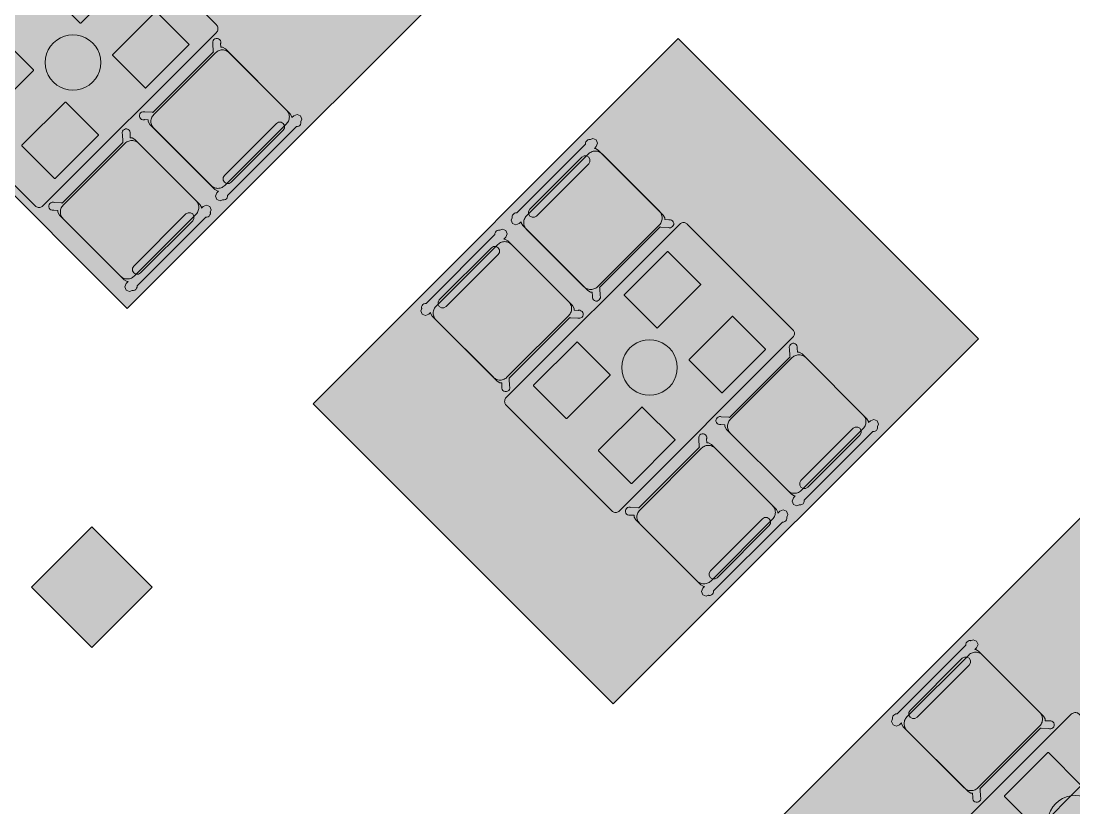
# Model space of a CAD drawing. Extents: x 2172.2 to 2210.6, y 415.3 to 458.1.
# Drawn here: x 2184.905 to 2189.837, y 444.282 to 447.968 of the extents above; entities that cross this region are included whole.
import ezdxf

# ---------------------------------------------------------------- set-up
doc = ezdxf.new("R2010")
doc.units = 0
for name, color, linetype, lineweight in [('AYAA_M3_CHAIRS', 7, 'CONTINUOUS', 18), ('AYAA_M3_COLUMNS', 8, 'CONTINUOUS', 30), ('AYAA_M3_FINE_DETAIL', 8, 'CONTINUOUS', 9), ('AYAA_M3_FLOOR_DECOR', 32, 'CONTINUOUS', 9), ('AYAA_M3_TABLES', 7, 'CONTINUOUS', 18), ('AYAA_M3_WALLS', 7, 'CONTINUOUS', 30)]:
    doc.layers.add(name, color=color, linetype=linetype, lineweight=lineweight)

# ---------------------------------------------------------------- blocks, each defined once
blk = doc.blocks.new('AYAA_M3_ARCHITECTURE')
at = {"layer": 'AYAA_M3_COLUMNS', "true_color": 0xcfdadc}
blk.add_hatch(color=256, dxfattribs=at).paths.add_polyline_path([(-4.48074, 11.316096), (-4.76358, 11.033257), (-5.046388, 11.316131), (-4.76358, 11.598936)])
at = {"layer": 'AYAA_M3_COLUMNS', "linetype": 'CONTINUOUS', "lineweight": -2}
blk.add_lwpolyline([(-4.48074, 11.316096), (-4.76358, 11.033257), (-5.046388, 11.316131), (-4.76358, 11.598936)], close=True, dxfattribs=at)
blk = doc.blocks.new('AYAA_M3_MIXED_FLOOR_BAY_01')
at = {"true_color": 0xa16b4f}
for points in [[(0.069483, 11.800905), (-1.602789, 10.128633), (-0.238478, 8.764322), (1.433794, 10.436594), (1.454892, 10.415496), (-0.256306, 8.704298), (-1.662812, 10.110804), (0.048386, 11.822002)], [(-1.494746, 10.160724), (-0.206386, 8.872365), (1.395819, 10.474569), (1.425355, 10.445033), (-0.231346, 8.788331), (-1.578779, 10.135764), (0.077923, 11.792466), (0.107459, 11.762929)]]:
    blk.add_hatch(color=256, dxfattribs=at).paths.add_polyline_path(points)
at = {"true_color": 0x3d3b33}
for points in [[(0.069483, 11.800905), (0.077923, 11.792466), (-1.578779, 10.135764), (-0.231346, 8.788331), (1.425355, 10.445033), (1.433794, 10.436594), (-0.238478, 8.764322), (-1.602789, 10.128633)], [(1.38738, 10.483008), (1.395819, 10.474569), (-0.206386, 8.872365), (-1.494746, 10.160724), (0.107459, 11.762929), (0.115898, 11.75449), (-1.470736, 10.167856), (-0.199255, 8.896374)]]:
    blk.add_hatch(color=256, dxfattribs=at).paths.add_polyline_path(points)
at = {"true_color": 0xa16b4f}
h = blk.add_hatch(color=256, dxfattribs=at)
h.paths.add_polyline_path([(0.115898, 11.75449), (0.180598, 11.68979), (-0.002455, 11.616446), (-0.1435, 11.264425), (0.208521, 11.40547), (0.281865, 11.588523), (0.433769, 11.436619), (0.250716, 11.363275), (0.109671, 11.011254), (0.461692, 11.152299), (0.535036, 11.335352), (0.68694, 11.183448), (0.503887, 11.110103), (0.362842, 10.758083), (0.714863, 10.899128), (0.788207, 11.082181), (0.940111, 10.930277), (0.757058, 10.856932), (0.616014, 10.504912), (0.968034, 10.645956), (1.041379, 10.82901), (1.193283, 10.677105), (1.010229, 10.603761), (0.869185, 10.251741), (1.221205, 10.392785), (1.29455, 10.575838), (1.38738, 10.483008), (-0.199255, 8.896374), (-1.470736, 10.167856)])
h.paths.add_polyline_path([(0.413361, 10.006893), (0.272316, 9.654872), (0.624337, 9.795917), (0.765381, 10.147937)], flags=0)
h.paths.add_polyline_path([(0.371166, 10.049088), (0.51221, 10.401108), (0.16019, 10.260064), (0.019145, 9.908043)], flags=0)
h.paths.add_polyline_path([(-0.234026, 10.161214), (0.117994, 10.302259), (0.259039, 10.65428), (-0.092981, 10.513235)], flags=0)
h.paths.add_polyline_path([(-0.324553, 9.058003), (0.027468, 9.199048), (0.168513, 9.551069), (-0.183508, 9.410024)], flags=0)
h.paths.add_polyline_path([(-0.135177, 10.55543), (0.005868, 10.907451), (-0.346153, 10.766406), (-0.487197, 10.414385)], flags=0)
h.paths.add_polyline_path([(-0.225703, 9.452219), (-0.084658, 9.80424), (-0.436679, 9.663195), (-0.577724, 9.311174)], flags=0)
h.paths.add_polyline_path([(-0.247303, 11.160622), (-0.599324, 11.019577), (-0.740368, 10.667556), (-0.388348, 10.808601)], flags=0)
h.paths.add_polyline_path([(-0.337829, 10.057411), (-0.68985, 9.916366), (-0.830895, 9.564346), (-0.478874, 9.70539)], flags=0)
h.paths.add_polyline_path([(-0.732045, 9.958561), (-0.591001, 10.310582), (-0.943021, 10.169537), (-1.084066, 9.817517)], flags=0)
h.paths.add_polyline_path([(-0.844172, 10.563753), (-1.196192, 10.422708), (-1.337237, 10.070688), (-0.985216, 10.211732)], flags=0)
at = {"true_color": 0xe6decc}
for points in [[(0.224931, 11.645457), (0.041147, 11.572844), (-0.039696, 11.368228), (0.164919, 11.449071), (0.237532, 11.632856), (0.281865, 11.588523), (0.208521, 11.40547), (-0.1435, 11.264425), (-0.002455, 11.616446), (0.180598, 11.68979)], [(0.490703, 11.379685), (0.535036, 11.335352), (0.461692, 11.152299), (0.109671, 11.011254), (0.250716, 11.363275), (0.433769, 11.436619), (0.478102, 11.392286), (0.294318, 11.319673), (0.213475, 11.115057), (0.41809, 11.1959)], [(0.743874, 11.126514), (0.788207, 11.082181), (0.714863, 10.899128), (0.362842, 10.758083), (0.503887, 11.110103), (0.68694, 11.183448), (0.731273, 11.139115), (0.547489, 11.066502), (0.466646, 10.861886), (0.671261, 10.942729)], [(0.757058, 10.856932), (0.940111, 10.930277), (0.984445, 10.885944), (0.80066, 10.813331), (0.719817, 10.608715), (0.924433, 10.689558), (0.997045, 10.873343), (1.041379, 10.82901), (0.968034, 10.645956), (0.616014, 10.504912)], [(1.29455, 10.575838), (1.221205, 10.392785), (0.869185, 10.251741), (1.010229, 10.603761), (1.193283, 10.677105), (1.237616, 10.632772), (1.053831, 10.56016), (0.972988, 10.355544), (1.177604, 10.436387), (1.250217, 10.620172)]]:
    blk.add_hatch(color=256, dxfattribs=at).paths.add_polyline_path(points)
at = {"true_color": 0x757d5e}
for points in [[(0.237532, 11.632856), (0.164919, 11.449071), (-0.039696, 11.368228), (0.041147, 11.572844), (0.224931, 11.645457)], [(0.41809, 11.1959), (0.213475, 11.115057), (0.294318, 11.319673), (0.478102, 11.392286), (0.490703, 11.379685)], [(0.671261, 10.942729), (0.466646, 10.861886), (0.547489, 11.066502), (0.731273, 11.139115), (0.743874, 11.126514)], [(-0.636565, 10.77136), (-0.555722, 10.975975), (-0.351106, 11.056819), (-0.431949, 10.852203)], [(0.997045, 10.873343), (0.924433, 10.689558), (0.719817, 10.608715), (0.80066, 10.813331), (0.984445, 10.885944)], [(-0.178778, 10.599032), (-0.383394, 10.518189), (-0.302551, 10.722804), (-0.097935, 10.803647)], [(1.177604, 10.436387), (0.972988, 10.355544), (1.053831, 10.56016), (1.237616, 10.632772), (1.250217, 10.620172)], [(0.155236, 10.550476), (0.074393, 10.345861), (-0.130223, 10.265017), (-0.04938, 10.469633)], [(-1.152591, 10.379107), (-0.947975, 10.45995), (-1.028818, 10.255334), (-1.233434, 10.174491)], [(0.122948, 10.011846), (0.203791, 10.216462), (0.408407, 10.297305), (0.327564, 10.092689)], [(-0.694804, 10.206779), (-0.775647, 10.002163), (-0.980263, 9.92132), (-0.89942, 10.125936)], [(0.661578, 10.044134), (0.580735, 9.839518), (0.376119, 9.758675), (0.456962, 9.963291)], [(-0.441633, 9.953608), (-0.522476, 9.748992), (-0.727092, 9.668149), (-0.646248, 9.872764)], [(-0.188462, 9.700437), (-0.269305, 9.495821), (-0.473921, 9.414978), (-0.393077, 9.619593)], [(-0.016134, 9.24265), (-0.220749, 9.161807), (-0.139906, 9.366422), (0.064709, 9.447265)]]:
    blk.add_hatch(color=256, dxfattribs=at).paths.add_polyline_path(points)
at = {"true_color": 0xe6decc}
h = blk.add_hatch(color=256, dxfattribs=at)
h.paths.add_polyline_path([(-0.388348, 10.808601), (-0.740368, 10.667556), (-0.599324, 11.019577), (-0.247303, 11.160622)])
h.paths.add_polyline_path([(-0.351106, 11.056819), (-0.555722, 10.975975), (-0.636565, 10.77136), (-0.431949, 10.852203)], flags=0)
h = blk.add_hatch(color=256, dxfattribs=at)
h.paths.add_polyline_path([(-0.346153, 10.766406), (0.005868, 10.907451), (-0.135177, 10.55543), (-0.487197, 10.414385)])
h.paths.add_polyline_path([(-0.383394, 10.518189), (-0.178778, 10.599032), (-0.097935, 10.803647), (-0.302551, 10.722804)], flags=0)
h = blk.add_hatch(color=256, dxfattribs=at)
h.paths.add_polyline_path([(-0.092981, 10.513235), (0.259039, 10.65428), (0.117994, 10.302259), (-0.234026, 10.161214)])
h.paths.add_polyline_path([(0.074393, 10.345861), (0.155236, 10.550476), (-0.04938, 10.469633), (-0.130223, 10.265017)], flags=0)
h = blk.add_hatch(color=256, dxfattribs=at)
h.paths.add_polyline_path([(-0.985216, 10.211732), (-1.337237, 10.070688), (-1.196192, 10.422708), (-0.844172, 10.563753)])
h.paths.add_polyline_path([(-1.233434, 10.174491), (-1.028818, 10.255334), (-0.947975, 10.45995), (-1.152591, 10.379107)], flags=0)
h = blk.add_hatch(color=256, dxfattribs=at)
h.paths.add_polyline_path([(0.51221, 10.401108), (0.371166, 10.049088), (0.019145, 9.908043), (0.16019, 10.260064)])
h.paths.add_polyline_path([(0.327564, 10.092689), (0.408407, 10.297305), (0.203791, 10.216462), (0.122948, 10.011846)], flags=0)
h = blk.add_hatch(color=256, dxfattribs=at)
h.paths.add_polyline_path([(-1.084066, 9.817517), (-0.943021, 10.169537), (-0.591001, 10.310582), (-0.732045, 9.958561)])
h.paths.add_polyline_path([(-0.775647, 10.002163), (-0.694804, 10.206779), (-0.89942, 10.125936), (-0.980263, 9.92132)], flags=0)
h = blk.add_hatch(color=256, dxfattribs=at)
h.paths.add_polyline_path([(0.765381, 10.147937), (0.624337, 9.795917), (0.272316, 9.654872), (0.413361, 10.006893)])
h.paths.add_polyline_path([(0.580735, 9.839518), (0.661578, 10.044134), (0.456962, 9.963291), (0.376119, 9.758675)], flags=0)
h = blk.add_hatch(color=256, dxfattribs=at)
h.paths.add_polyline_path([(-0.337829, 10.057411), (-0.478874, 9.70539), (-0.830895, 9.564346), (-0.68985, 9.916366)])
h.paths.add_polyline_path([(-0.522476, 9.748992), (-0.441633, 9.953608), (-0.646248, 9.872764), (-0.727092, 9.668149)], flags=0)
h = blk.add_hatch(color=256, dxfattribs=at)
h.paths.add_polyline_path([(-0.084658, 9.80424), (-0.225703, 9.452219), (-0.577724, 9.311174), (-0.436679, 9.663195)])
h.paths.add_polyline_path([(-0.188462, 9.700437), (-0.393077, 9.619593), (-0.473921, 9.414978), (-0.269305, 9.495821)], flags=0)
h = blk.add_hatch(color=256, dxfattribs=at)
h.paths.add_polyline_path([(0.027468, 9.199048), (-0.324553, 9.058003), (-0.183508, 9.410024), (0.168513, 9.551069)])
h.paths.add_polyline_path([(0.064709, 9.447265), (-0.139906, 9.366422), (-0.220749, 9.161807), (-0.016134, 9.24265)], flags=0)
at = {"color": 0, "linetype": 'CONTINUOUS', "lineweight": -2}
blk.add_lwpolyline([(0.048386, 11.822002), (1.454892, 10.415496), (-0.256306, 8.704298), (-1.662812, 10.110804)], close=True, dxfattribs=at)
blk = doc.blocks.new('AYAA_M3_MIXED_FLOOR_BAY_03')
at = {"true_color": 0xa16b4f}
for points in [[(-1.995269, 13.865657), (-3.667541, 12.193385), (-2.30323, 10.829073), (-0.630957, 12.501345), (-0.60986, 12.480248), (-2.321058, 10.76905), (-3.727564, 12.175556), (-2.016366, 13.886754)], [(-1.986829, 13.857218), (-1.957293, 13.827681), (-3.559498, 12.225476), (-2.271138, 10.937116), (-0.668933, 12.539321), (-0.639396, 12.509784), (-2.296098, 10.853083), (-3.643531, 12.200516)]]:
    blk.add_hatch(color=256, dxfattribs=at).paths.add_polyline_path(points)
at = {"true_color": 0x3d3b33}
for points in [[(-1.995269, 13.865657), (-1.986829, 13.857218), (-3.643531, 12.200516), (-2.296098, 10.853083), (-0.639396, 12.509784), (-0.630957, 12.501345), (-2.30323, 10.829073), (-3.667541, 12.193385)], [(-0.677372, 12.54776), (-0.668933, 12.539321), (-2.271138, 10.937116), (-3.559498, 12.225476), (-1.957293, 13.827681), (-1.948854, 13.819242), (-3.535488, 12.232608), (-2.264007, 10.961126)]]:
    blk.add_hatch(color=256, dxfattribs=at).paths.add_polyline_path(points)
at = {"true_color": 0xa16b4f}
h = blk.add_hatch(color=256, dxfattribs=at)
h.paths.add_polyline_path([(-1.948854, 13.819242), (-1.884154, 13.754542), (-2.067207, 13.681198), (-2.208252, 13.329177), (-1.856231, 13.470222), (-1.782887, 13.653275), (-1.630983, 13.501371), (-1.814036, 13.428026), (-1.955081, 13.076006), (-1.60306, 13.217051), (-1.529716, 13.400104), (-1.377811, 13.2482), (-1.560865, 13.174855), (-1.701909, 12.822835), (-1.349889, 12.963879), (-1.276545, 13.146933), (-1.12464, 12.995028), (-1.307694, 12.921684), (-1.448738, 12.569663), (-1.096718, 12.710708), (-1.023373, 12.893761), (-0.871469, 12.741857), (-1.054522, 12.668513), (-1.195567, 12.316492), (-0.843547, 12.457537), (-0.770202, 12.64059), (-0.677372, 12.54776), (-2.264007, 10.961126), (-3.535488, 12.232608)])
h.paths.add_polyline_path([(-1.651391, 12.071644), (-1.792436, 11.719624), (-1.440415, 11.860668), (-1.29937, 12.212689)], flags=0)
h.paths.add_polyline_path([(-1.693586, 12.11384), (-1.552542, 12.46586), (-1.904562, 12.324815), (-2.045607, 11.972795)], flags=0)
h.paths.add_polyline_path([(-1.946757, 12.367011), (-1.805713, 12.719031), (-2.157733, 12.577987), (-2.298778, 12.225966)], flags=0)
h.paths.add_polyline_path([(-2.389305, 11.122755), (-2.037284, 11.2638), (-1.896239, 11.61582), (-2.24826, 11.474776)], flags=0)
h.paths.add_polyline_path([(-2.199929, 12.620182), (-2.058884, 12.972203), (-2.410905, 12.831158), (-2.551949, 12.479137)], flags=0)
h.paths.add_polyline_path([(-2.290455, 11.516971), (-2.14941, 11.868992), (-2.501431, 11.727947), (-2.642476, 11.375926)], flags=0)
h.paths.add_polyline_path([(-2.312055, 13.225374), (-2.664076, 13.084329), (-2.80512, 12.732308), (-2.4531, 12.873353)], flags=0)
h.paths.add_polyline_path([(-2.402581, 12.122163), (-2.754602, 11.981118), (-2.895647, 11.629097), (-2.543626, 11.770142)], flags=0)
h.paths.add_polyline_path([(-2.796797, 12.023313), (-2.655753, 12.375334), (-3.007773, 12.234289), (-3.148818, 11.882268)], flags=0)
h.paths.add_polyline_path([(-2.908924, 12.628505), (-3.260944, 12.48746), (-3.401989, 12.13544), (-3.049968, 12.276484)], flags=0)
at = {"true_color": 0xe6decc}
for points in [[(-1.839821, 13.710209), (-2.023605, 13.637596), (-2.104449, 13.43298), (-1.899833, 13.513823), (-1.82722, 13.697608), (-1.782887, 13.653275), (-1.856231, 13.470222), (-2.208252, 13.329177), (-2.067207, 13.681198), (-1.884154, 13.754542)], [(-1.574049, 13.444437), (-1.529716, 13.400104), (-1.60306, 13.217051), (-1.955081, 13.076006), (-1.814036, 13.428026), (-1.630983, 13.501371), (-1.58665, 13.457038), (-1.770434, 13.384425), (-1.851277, 13.179809), (-1.646662, 13.260652)], [(-1.320878, 13.191266), (-1.276545, 13.146933), (-1.349889, 12.963879), (-1.701909, 12.822835), (-1.560865, 13.174855), (-1.377811, 13.2482), (-1.333478, 13.203866), (-1.517263, 13.131254), (-1.598106, 12.926638), (-1.39349, 13.007481)], [(-1.307694, 12.921684), (-1.12464, 12.995028), (-1.080307, 12.950695), (-1.264092, 12.878082), (-1.344935, 12.673467), (-1.140319, 12.75431), (-1.067706, 12.938095), (-1.023373, 12.893761), (-1.096718, 12.710708), (-1.448738, 12.569663)], [(-0.770202, 12.64059), (-0.843547, 12.457537), (-1.195567, 12.316492), (-1.054522, 12.668513), (-0.871469, 12.741857), (-0.827136, 12.697524), (-1.010921, 12.624911), (-1.091764, 12.420296), (-0.887148, 12.501139), (-0.814535, 12.684923)]]:
    blk.add_hatch(color=256, dxfattribs=at).paths.add_polyline_path(points)
at = {"true_color": 0x757d5e}
for points in [[(-1.82722, 13.697608), (-1.899833, 13.513823), (-2.104449, 13.43298), (-2.023605, 13.637596), (-1.839821, 13.710209)], [(-1.646662, 13.260652), (-1.851277, 13.179809), (-1.770434, 13.384425), (-1.58665, 13.457038), (-1.574049, 13.444437)], [(-1.39349, 13.007481), (-1.598106, 12.926638), (-1.517263, 13.131254), (-1.333478, 13.203866), (-1.320878, 13.191266)], [(-2.701317, 12.836112), (-2.620474, 13.040727), (-2.415858, 13.12157), (-2.496701, 12.916955)], [(-1.067706, 12.938095), (-1.140319, 12.75431), (-1.344935, 12.673467), (-1.264092, 12.878082), (-1.080307, 12.950695)], [(-2.24353, 12.663784), (-2.448146, 12.58294), (-2.367303, 12.787556), (-2.162687, 12.868399)], [(-0.887148, 12.501139), (-1.091764, 12.420296), (-1.010921, 12.624911), (-0.827136, 12.697524), (-0.814535, 12.684923)], [(-1.909516, 12.615228), (-1.990359, 12.410612), (-2.194975, 12.329769), (-2.114132, 12.534385)], [(-3.217343, 12.443859), (-3.012727, 12.524702), (-3.09357, 12.320086), (-3.298186, 12.239243)], [(-1.941804, 12.076598), (-1.860961, 12.281214), (-1.656345, 12.362057), (-1.737188, 12.157441)], [(-2.759556, 12.271531), (-2.840399, 12.066915), (-3.045015, 11.986072), (-2.964172, 12.190687)], [(-1.403174, 12.108886), (-1.484017, 11.90427), (-1.688633, 11.823427), (-1.607789, 12.028043)], [(-2.506385, 12.018359), (-2.587228, 11.813744), (-2.791844, 11.732901), (-2.711, 11.937516)], [(-2.253214, 11.765188), (-2.334057, 11.560573), (-2.538672, 11.479729), (-2.457829, 11.684345)], [(-2.080886, 11.307401), (-2.285501, 11.226558), (-2.204658, 11.431174), (-2.000042, 11.512017)]]:
    blk.add_hatch(color=256, dxfattribs=at).paths.add_polyline_path(points)
at = {"true_color": 0xe6decc}
h = blk.add_hatch(color=256, dxfattribs=at)
h.paths.add_polyline_path([(-2.4531, 12.873353), (-2.80512, 12.732308), (-2.664076, 13.084329), (-2.312055, 13.225374)])
h.paths.add_polyline_path([(-2.415858, 13.12157), (-2.620474, 13.040727), (-2.701317, 12.836112), (-2.496701, 12.916955)], flags=0)
h = blk.add_hatch(color=256, dxfattribs=at)
h.paths.add_polyline_path([(-2.410905, 12.831158), (-2.058884, 12.972203), (-2.199929, 12.620182), (-2.551949, 12.479137)])
h.paths.add_polyline_path([(-2.448146, 12.58294), (-2.24353, 12.663784), (-2.162687, 12.868399), (-2.367303, 12.787556)], flags=0)
h = blk.add_hatch(color=256, dxfattribs=at)
h.paths.add_polyline_path([(-2.157733, 12.577987), (-1.805713, 12.719031), (-1.946757, 12.367011), (-2.298778, 12.225966)])
h.paths.add_polyline_path([(-1.990359, 12.410612), (-1.909516, 12.615228), (-2.114132, 12.534385), (-2.194975, 12.329769)], flags=0)
h = blk.add_hatch(color=256, dxfattribs=at)
h.paths.add_polyline_path([(-3.049968, 12.276484), (-3.401989, 12.13544), (-3.260944, 12.48746), (-2.908924, 12.628505)])
h.paths.add_polyline_path([(-3.298186, 12.239243), (-3.09357, 12.320086), (-3.012727, 12.524702), (-3.217343, 12.443859)], flags=0)
h = blk.add_hatch(color=256, dxfattribs=at)
h.paths.add_polyline_path([(-1.552542, 12.46586), (-1.693586, 12.11384), (-2.045607, 11.972795), (-1.904562, 12.324815)])
h.paths.add_polyline_path([(-1.737188, 12.157441), (-1.656345, 12.362057), (-1.860961, 12.281214), (-1.941804, 12.076598)], flags=0)
h = blk.add_hatch(color=256, dxfattribs=at)
h.paths.add_polyline_path([(-3.148818, 11.882268), (-3.007773, 12.234289), (-2.655753, 12.375334), (-2.796797, 12.023313)])
h.paths.add_polyline_path([(-2.840399, 12.066915), (-2.759556, 12.271531), (-2.964172, 12.190687), (-3.045015, 11.986072)], flags=0)
h = blk.add_hatch(color=256, dxfattribs=at)
h.paths.add_polyline_path([(-1.29937, 12.212689), (-1.440415, 11.860668), (-1.792436, 11.719624), (-1.651391, 12.071644)])
h.paths.add_polyline_path([(-1.484017, 11.90427), (-1.403174, 12.108886), (-1.607789, 12.028043), (-1.688633, 11.823427)], flags=0)
h = blk.add_hatch(color=256, dxfattribs=at)
h.paths.add_polyline_path([(-2.402581, 12.122163), (-2.543626, 11.770142), (-2.895647, 11.629097), (-2.754602, 11.981118)])
h.paths.add_polyline_path([(-2.587228, 11.813744), (-2.506385, 12.018359), (-2.711, 11.937516), (-2.791844, 11.732901)], flags=0)
h = blk.add_hatch(color=256, dxfattribs=at)
h.paths.add_polyline_path([(-2.14941, 11.868992), (-2.290455, 11.516971), (-2.642476, 11.375926), (-2.501431, 11.727947)])
h.paths.add_polyline_path([(-2.253214, 11.765188), (-2.457829, 11.684345), (-2.538672, 11.479729), (-2.334057, 11.560573)], flags=0)
h = blk.add_hatch(color=256, dxfattribs=at)
h.paths.add_polyline_path([(-2.037284, 11.2638), (-2.389305, 11.122755), (-2.24826, 11.474776), (-1.896239, 11.61582)])
h.paths.add_polyline_path([(-2.000042, 11.512017), (-2.204658, 11.431174), (-2.285501, 11.226558), (-2.080886, 11.307401)], flags=0)
at = {"color": 0, "linetype": 'CONTINUOUS', "lineweight": -2}
blk.add_lwpolyline([(-2.016366, 13.886754), (-0.60986, 12.480248), (-2.321058, 10.76905), (-3.727564, 12.175556)], close=True, dxfattribs=at)
blk = doc.blocks.new('AYAA_M3_MIXED_FLOOR_BAY_05')
at = {"true_color": 0xa16b4f}
for points in [[(-4.060021, 15.930409), (-5.93806, 14.052369), (-4.573749, 12.688058), (-2.695709, 14.566097), (-2.674612, 14.545), (-4.597942, 12.62167), (-6.004448, 14.028176), (-4.081118, 15.951506)], [(-5.818562, 14.095916), (-4.530202, 12.807556), (-2.733685, 14.604073), (-2.704148, 14.574536), (-4.564072, 12.714613), (-5.911505, 14.062046), (-4.051581, 15.92197), (-4.022045, 15.892433)]]:
    blk.add_hatch(color=256, dxfattribs=at).paths.add_polyline_path(points)
at = {"true_color": 0x3d3b33}
for points in [[(-4.060021, 15.930409), (-4.051581, 15.92197), (-5.911505, 14.062046), (-4.564072, 12.714613), (-2.704148, 14.574536), (-2.695709, 14.566097), (-4.573749, 12.688058), (-5.93806, 14.052369)], [(-4.022045, 15.892433), (-4.013606, 15.883994), (-5.792007, 14.105593), (-4.520525, 12.834111), (-2.742124, 14.612512), (-2.733685, 14.604073), (-4.530202, 12.807556), (-5.818562, 14.095916)]]:
    blk.add_hatch(color=256, dxfattribs=at).paths.add_polyline_path(points)
at = {"true_color": 0xa16b4f}
h = blk.add_hatch(color=256, dxfattribs=at)
h.paths.add_polyline_path([(-4.013606, 15.883994), (-3.973777, 15.844165), (-4.08529, 15.792619), (-4.266639, 15.400293), (-3.874314, 15.581643), (-3.822768, 15.693156), (-3.720606, 15.590994), (-3.832118, 15.539448), (-4.013468, 15.147122), (-3.621142, 15.328472), (-3.569596, 15.439985), (-3.467435, 15.337823), (-3.578947, 15.286277), (-3.760297, 14.893951), (-3.367971, 15.075301), (-3.316425, 15.186813), (-3.214263, 15.084651), (-3.325776, 15.033105), (-3.507126, 14.64078), (-3.1148, 14.822129), (-3.063254, 14.933642), (-2.961092, 14.83148), (-3.072605, 14.779934), (-3.253955, 14.387609), (-2.861629, 14.568958), (-2.810083, 14.680471), (-2.742124, 14.612512), (-4.520525, 12.834111), (-5.792007, 14.105593)])
h.paths.add_polyline_path([(-3.767054, 14.085485), (-3.948404, 13.693159), (-3.556078, 13.874509), (-3.374729, 14.266835)], flags=0)
h.paths.add_polyline_path([(-3.80925, 14.12768), (-3.6279, 14.520006), (-4.020226, 14.338656), (-4.201575, 13.94633)], flags=0)
h.paths.add_polyline_path([(-4.062421, 14.380851), (-3.881071, 14.773177), (-4.273397, 14.591827), (-4.454746, 14.199502)], flags=0)
h.paths.add_polyline_path([(-4.069178, 13.572385), (-4.461504, 13.391036), (-4.642854, 12.99871), (-4.250528, 13.18006)], flags=0)
h.paths.add_polyline_path([(-4.315592, 14.634022), (-4.134242, 15.026348), (-4.526568, 14.844998), (-4.707918, 14.452673)], flags=0)
h.paths.add_polyline_path([(-4.322349, 13.825557), (-4.714675, 13.644207), (-4.896025, 13.251881), (-4.503699, 13.433231)], flags=0)
h.paths.add_polyline_path([(-4.568763, 14.887194), (-4.387413, 15.279519), (-4.779739, 15.09817), (-4.961089, 14.705844)], flags=0)
h.paths.add_polyline_path([(-4.57552, 14.078728), (-4.967846, 13.897378), (-5.149196, 13.505052), (-4.75687, 13.686402)], flags=0)
h.paths.add_polyline_path([(-5.010041, 13.939573), (-4.828691, 14.331899), (-5.221017, 14.150549), (-5.402367, 13.758223)], flags=0)
h.paths.add_polyline_path([(-5.081863, 14.58507), (-5.474188, 14.40372), (-5.655538, 14.011395), (-5.263212, 14.192744)], flags=0)
at = {"true_color": 0xe6decc}
for points in [[(-3.929775, 15.800163), (-4.041688, 15.749017), (-4.145866, 15.521067), (-3.917915, 15.625245), (-3.866769, 15.737157), (-3.822768, 15.693156), (-3.874314, 15.581643), (-4.266639, 15.400293), (-4.08529, 15.792619), (-3.973777, 15.844165)], [(-3.676604, 15.546992), (-3.788517, 15.495846), (-3.892694, 15.267896), (-3.664744, 15.372074), (-3.613598, 15.483986), (-3.569596, 15.439985), (-3.621142, 15.328472), (-4.013468, 15.147122), (-3.832118, 15.539448), (-3.720606, 15.590994)], [(-3.360427, 15.230815), (-3.316425, 15.186813), (-3.367971, 15.075301), (-3.760297, 14.893951), (-3.578947, 15.286277), (-3.467435, 15.337823), (-3.423433, 15.293821), (-3.535346, 15.242675), (-3.639523, 15.014725), (-3.411573, 15.118902)], [(-3.170262, 15.04065), (-3.282174, 14.989504), (-3.386352, 14.761553), (-3.158402, 14.865731), (-3.107256, 14.977644), (-3.063254, 14.933642), (-3.1148, 14.822129), (-3.507126, 14.64078), (-3.325776, 15.033105), (-3.214263, 15.084651)], [(-2.810083, 14.680471), (-2.861629, 14.568958), (-3.253955, 14.387609), (-3.072605, 14.779934), (-2.961092, 14.83148), (-2.917091, 14.787479), (-3.029003, 14.736333), (-3.133181, 14.508382), (-2.905231, 14.61256), (-2.854084, 14.724473)]]:
    blk.add_hatch(color=256, dxfattribs=at).paths.add_polyline_path(points)
at = {"true_color": 0x757d5e}
for points in [[(-3.866769, 15.737157), (-3.917915, 15.625245), (-4.145866, 15.521067), (-4.041688, 15.749017), (-3.929775, 15.800163)], [(-3.676604, 15.546992), (-3.613598, 15.483986), (-3.664744, 15.372074), (-3.892694, 15.267896), (-3.788517, 15.495846)], [(-3.639523, 15.014725), (-3.535346, 15.242675), (-3.423433, 15.293821), (-3.360427, 15.230815), (-3.411573, 15.118902)], [(-4.840315, 14.826618), (-4.736137, 15.054568), (-4.508187, 15.158746), (-4.612365, 14.930795)], [(-3.282174, 14.989504), (-3.170262, 15.04065), (-3.107256, 14.977644), (-3.158402, 14.865731), (-3.386352, 14.761553)], [(-4.482966, 14.801397), (-4.255016, 14.905574), (-4.359194, 14.677624), (-4.587144, 14.573446)], [(-2.917091, 14.787479), (-2.854084, 14.724473), (-2.905231, 14.61256), (-3.133181, 14.508382), (-3.029003, 14.736333)], [(-4.001845, 14.652403), (-4.106022, 14.424453), (-4.333973, 14.320275), (-4.229795, 14.548226)], [(-5.202636, 14.464296), (-5.306814, 14.236346), (-5.534764, 14.132168), (-5.430587, 14.360119)], [(-4.080802, 14.067104), (-3.976624, 14.295054), (-3.748674, 14.399232), (-3.852851, 14.171282)], [(-5.177416, 14.106947), (-4.949465, 14.211125), (-5.053643, 13.983175), (-5.281593, 13.878997)], [(-3.723453, 14.041883), (-3.495502, 14.146061), (-3.59968, 13.918111), (-3.82763, 13.813933)], [(-5.028422, 13.625826), (-4.924244, 13.853776), (-4.696294, 13.957954), (-4.800472, 13.730004)], [(-4.775251, 13.372655), (-4.671073, 13.600605), (-4.443123, 13.704783), (-4.547301, 13.476832)], [(-4.189952, 13.451612), (-4.29413, 13.223661), (-4.52208, 13.119484), (-4.417902, 13.347434)]]:
    blk.add_hatch(color=256, dxfattribs=at).paths.add_polyline_path(points)
at = {"true_color": 0xe6decc}
h = blk.add_hatch(color=256, dxfattribs=at)
h.paths.add_polyline_path([(-4.568763, 14.887194), (-4.961089, 14.705844), (-4.779739, 15.09817), (-4.387413, 15.279519)])
h.paths.add_polyline_path([(-4.508187, 15.158746), (-4.736137, 15.054568), (-4.840315, 14.826618), (-4.612365, 14.930795)], flags=0)
h = blk.add_hatch(color=256, dxfattribs=at)
h.paths.add_polyline_path([(-4.526568, 14.844998), (-4.134242, 15.026348), (-4.315592, 14.634022), (-4.707918, 14.452673)])
h.paths.add_polyline_path([(-4.587144, 14.573446), (-4.359194, 14.677624), (-4.255016, 14.905574), (-4.482966, 14.801397)], flags=0)
h = blk.add_hatch(color=256, dxfattribs=at)
h.paths.add_polyline_path([(-4.273397, 14.591827), (-3.881071, 14.773177), (-4.062421, 14.380851), (-4.454746, 14.199502)])
h.paths.add_polyline_path([(-4.106022, 14.424453), (-4.001845, 14.652403), (-4.229795, 14.548226), (-4.333973, 14.320275)], flags=0)
h = blk.add_hatch(color=256, dxfattribs=at)
h.paths.add_polyline_path([(-5.263212, 14.192744), (-5.655538, 14.011395), (-5.474188, 14.40372), (-5.081863, 14.58507)])
h.paths.add_polyline_path([(-5.534764, 14.132168), (-5.306814, 14.236346), (-5.202636, 14.464296), (-5.430587, 14.360119)], flags=0)
h = blk.add_hatch(color=256, dxfattribs=at)
h.paths.add_polyline_path([(-4.020226, 14.338656), (-3.6279, 14.520006), (-3.80925, 14.12768), (-4.201575, 13.94633)])
h.paths.add_polyline_path([(-3.852851, 14.171282), (-3.748674, 14.399232), (-3.976624, 14.295054), (-4.080802, 14.067104)], flags=0)
h = blk.add_hatch(color=256, dxfattribs=at)
h.paths.add_polyline_path([(-5.402367, 13.758223), (-5.221017, 14.150549), (-4.828691, 14.331899), (-5.010041, 13.939573)])
h.paths.add_polyline_path([(-5.177416, 14.106947), (-5.281593, 13.878997), (-5.053643, 13.983175), (-4.949465, 14.211125)], flags=0)
h = blk.add_hatch(color=256, dxfattribs=at)
h.paths.add_polyline_path([(-3.374729, 14.266835), (-3.556078, 13.874509), (-3.948404, 13.693159), (-3.767054, 14.085485)])
h.paths.add_polyline_path([(-3.59968, 13.918111), (-3.495502, 14.146061), (-3.723453, 14.041883), (-3.82763, 13.813933)], flags=0)
h = blk.add_hatch(color=256, dxfattribs=at)
h.paths.add_polyline_path([(-4.57552, 14.078728), (-4.75687, 13.686402), (-5.149196, 13.505052), (-4.967846, 13.897378)])
h.paths.add_polyline_path([(-4.696294, 13.957954), (-4.924244, 13.853776), (-5.028422, 13.625826), (-4.800472, 13.730004)], flags=0)
h = blk.add_hatch(color=256, dxfattribs=at)
h.paths.add_polyline_path([(-4.322349, 13.825557), (-4.503699, 13.433231), (-4.896025, 13.251881), (-4.714675, 13.644207)])
h.paths.add_polyline_path([(-4.443123, 13.704783), (-4.671073, 13.600605), (-4.775251, 13.372655), (-4.547301, 13.476832)], flags=0)
h = blk.add_hatch(color=256, dxfattribs=at)
h.paths.add_polyline_path([(-4.069178, 13.572385), (-4.250528, 13.18006), (-4.642854, 12.99871), (-4.461504, 13.391036)])
h.paths.add_polyline_path([(-4.189952, 13.451612), (-4.417902, 13.347434), (-4.52208, 13.119484), (-4.29413, 13.223661)], flags=0)
at = {"color": 0, "linetype": 'CONTINUOUS', "lineweight": -2}
blk.add_lwpolyline([(-4.081118, 15.951506), (-2.674612, 14.545), (-4.597942, 12.62167), (-6.004448, 14.028176)], close=True, dxfattribs=at)
blk = doc.blocks.new('AYAA_M3_DINING_TWO_SQUARE')
at = {"true_color": 0xf9f9f5}
blk.add_hatch(color=256, dxfattribs=at).paths.add_polyline_path([(-0.365847, -0.367678), (-0.369032, -0.364695), (-0.371594, -0.36135), (-0.373471, -0.357725), (-0.374615, -0.353911), (-0.375, -0.35), (-0.375, 0.35), (-0.374615, 0.353911), (-0.373471, 0.357725), (-0.371594, 0.36135), (-0.369032, 0.364695), (-0.365847, 0.367678), (-0.362118, 0.370225), (-0.357937, 0.372275), (-0.353407, 0.373776), (-0.348639, 0.374692), (-0.34375, 0.375), (0.34375, 0.375), (0.348639, 0.374692), (0.353407, 0.373776), (0.357937, 0.372275), (0.362118, 0.370225), (0.365847, 0.367678), (0.369032, 0.364695), (0.371594, 0.36135), (0.373471, 0.357725), (0.374615, 0.353911), (0.375, 0.35), (0.375, -0.35), (0.374615, -0.353911), (0.373471, -0.357725), (0.371594, -0.36135), (0.369032, -0.364695), (0.365847, -0.367678), (0.362118, -0.370225), (0.357937, -0.372275), (0.353407, -0.373776), (0.348639, -0.374692), (0.34375, -0.375), (-0.34375, -0.375), (-0.348639, -0.374692), (-0.353407, -0.373776), (-0.357937, -0.372275), (-0.362118, -0.370225)])
at = {"color": 0, "linetype": 'CONTINUOUS', "lineweight": -2}
blk.add_lwpolyline([(-0.374615, 0.353911), (-0.373471, 0.357725), (-0.371594, 0.36135), (-0.369032, 0.364695), (-0.365847, 0.367678), (-0.362118, 0.370225), (-0.357937, 0.372275), (-0.353407, 0.373776), (-0.348639, 0.374692), (-0.34375, 0.375), (0.34375, 0.375), (0.348639, 0.374692), (0.353407, 0.373776), (0.357937, 0.372275), (0.362118, 0.370225), (0.365847, 0.367678), (0.369032, 0.364695), (0.371594, 0.36135), (0.373471, 0.357725), (0.374615, 0.353911), (0.375, 0.35), (0.375, -0.35), (0.374615, -0.353911), (0.373471, -0.357725), (0.371594, -0.36135), (0.369032, -0.364695), (0.365847, -0.367678), (0.362118, -0.370225), (0.357937, -0.372275), (0.353407, -0.373776), (0.348639, -0.374692), (0.34375, -0.375), (-0.34375, -0.375), (-0.348639, -0.374692), (-0.353407, -0.373776), (-0.357937, -0.372275), (-0.362118, -0.370225), (-0.365847, -0.367678), (-0.369032, -0.364695), (-0.371594, -0.36135), (-0.373471, -0.357725), (-0.374615, -0.353911), (-0.375, -0.35), (-0.375, 0.35)], close=True, dxfattribs=at)
at = {"layer": 'AYAA_M3_FINE_DETAIL', "linetype": 'CONTINUOUS', "lineweight": -2}
for points in [[(-0.144733, 0.106001), (-0.145, 0.107), (-0.145, 0.323), (-0.144733, 0.323999), (-0.143999, 0.324733), (-0.143, 0.325), (0.143, 0.325), (0.143999, 0.324733), (0.144733, 0.323999), (0.145, 0.323), (0.145, 0.107), (0.144733, 0.106001), (0.143999, 0.105267), (0.143, 0.105), (-0.143, 0.105), (-0.143999, 0.105267)], [(-0.123637, 0.040172), (-0.115831, 0.059019), (-0.105172, 0.076412), (-0.091924, 0.091924), (-0.076412, 0.105172), (-0.059019, 0.115831), (-0.040172, 0.123637), (-0.020336, 0.128399), (0, 0.13), (0.020336, 0.128399), (0.040172, 0.123637), (0.059019, 0.115831), (0.076412, 0.105172), (0.091924, 0.091924), (0.105172, 0.076412), (0.115831, 0.059019), (0.123637, 0.040172), (0.128399, 0.020336), (0.13, 0), (0.128399, -0.020336), (0.123637, -0.040172), (0.115831, -0.059019), (0.105172, -0.076412), (0.091924, -0.091924), (0.076412, -0.105172), (0.059019, -0.115831), (0.040172, -0.123637), (0.020336, -0.128399), (0, -0.13), (-0.020336, -0.128399), (-0.040172, -0.123637), (-0.059019, -0.115831), (-0.076412, -0.105172), (-0.091924, -0.091924), (-0.105172, -0.076412), (-0.115831, -0.059019), (-0.123637, -0.040172), (-0.128399, -0.020336), (-0.13, 0), (-0.128399, 0.020336)], [(-0.144733, -0.106001), (-0.143999, -0.105267), (-0.143, -0.105), (0.143, -0.105), (0.143999, -0.105267), (0.144733, -0.106001), (0.145, -0.107), (0.145, -0.323), (0.144733, -0.323999), (0.143999, -0.324733), (0.143, -0.325), (-0.143, -0.325), (-0.143999, -0.324733), (-0.144733, -0.323999), (-0.145, -0.323), (-0.145, -0.107)]]:
    blk.add_lwpolyline(points, close=True, dxfattribs=at)
blk = doc.blocks.new('AYAA_M3_CHAIR_OLIVE')
at = {"true_color": 0x729160}
blk.add_hatch(color=256, dxfattribs=at).paths.add_polyline_path([(-0.247475, -0.204863), (-0.248872, -0.200013), (-0.249717, -0.195038), (-0.25, -0.19), (-0.25, 0.19), (-0.249717, 0.195038), (-0.248872, 0.200013), (-0.247475, 0.204863), (-0.245544, 0.209525), (-0.243103, 0.213941), (-0.240182, 0.218057), (-0.23682, 0.22182), (-0.233057, 0.225182), (-0.228941, 0.228103), (-0.224525, 0.230544), (-0.219863, 0.232475), (-0.215013, 0.233872), (-0.210038, 0.234717), (-0.205, 0.235), (0.205, 0.235), (0.210038, 0.234717), (0.215013, 0.233872), (0.219863, 0.232475), (0.224525, 0.230544), (0.228941, 0.228103), (0.233057, 0.225182), (0.23682, 0.22182), (0.240182, 0.218057), (0.243103, 0.213941), (0.245544, 0.209525), (0.247475, 0.204863), (0.248872, 0.200013), (0.249717, 0.195038), (0.25, 0.19), (0.25, -0.19), (0.249717, -0.195038), (0.248872, -0.200013), (0.247475, -0.204863), (0.245544, -0.209525), (0.243103, -0.213941), (0.240182, -0.218057), (0.23682, -0.22182), (0.233057, -0.225182), (0.228941, -0.228103), (0.224525, -0.230544), (0.219863, -0.232475), (0.215013, -0.233872), (0.210038, -0.234717), (0.205, -0.235), (-0.205, -0.235), (-0.210038, -0.234717), (-0.215013, -0.233872), (-0.219863, -0.232475), (-0.224525, -0.230544), (-0.228941, -0.228103), (-0.233057, -0.225182), (-0.23682, -0.22182), (-0.240182, -0.218057), (-0.243103, -0.213941), (-0.245544, -0.209525)])
at = {"color": 0, "linetype": 'CONTINUOUS', "lineweight": -2}
for points in [[(-0.255, -0.233), (-0.242972, -0.233), (-0.245992, -0.22998), (-0.25, -0.215), (-0.25, 0.215), (-0.245992, 0.22998), (-0.240149, 0.235823), (-0.252556, 0.249383), (-0.254118, 0.250179), (-0.258321, 0.254382), (-0.26102, 0.259679), (-0.26195, 0.26555), (-0.26102, 0.271421), (-0.258321, 0.276718), (-0.254118, 0.280921), (-0.248821, 0.28362), (-0.24295, 0.28455), (-0.237079, 0.28362), (-0.231782, 0.280921), (-0.227579, 0.276718), (-0.22608, 0.273776), (-0.20172, 0.24715), (-0.200943, 0.245), (0.200943, 0.245), (0.20172, 0.24715), (0.22608, 0.273776), (0.227579, 0.276718), (0.231782, 0.280921), (0.237079, 0.28362), (0.24295, 0.28455), (0.248821, 0.28362), (0.254118, 0.280921), (0.258321, 0.276718), (0.26102, 0.271421), (0.26195, 0.26555), (0.26102, 0.259679), (0.258321, 0.254382), (0.254118, 0.250179), (0.252556, 0.249383), (0.240149, 0.235823), (0.245992, 0.22998), (0.25, 0.215), (0.25, -0.215), (0.245992, -0.22998), (0.242972, -0.233), (0.255, -0.233), (0.270556, -0.239444), (0.277, -0.255), (0.270556, -0.270556), (0.259027, -0.275332), (0.258321, -0.276718), (0.254118, -0.280921), (0.248821, -0.28362), (0.24295, -0.28455), (0.237079, -0.28362), (0.231782, -0.280921), (0.227861, -0.277), (-0.227861, -0.277), (-0.231782, -0.280921), (-0.237079, -0.28362), (-0.24295, -0.28455), (-0.248821, -0.28362), (-0.254118, -0.280921), (-0.258321, -0.276718), (-0.259027, -0.275332), (-0.270556, -0.270556), (-0.277, -0.255), (-0.270556, -0.239444)], [(-0.247475, -0.204863), (-0.248872, -0.200013), (-0.249717, -0.195038), (-0.25, -0.19), (-0.25, 0.19), (-0.249717, 0.195038), (-0.248872, 0.200013), (-0.247475, 0.204863), (-0.245544, 0.209525), (-0.243103, 0.213941), (-0.240182, 0.218057), (-0.23682, 0.22182), (-0.233057, 0.225182), (-0.228941, 0.228103), (-0.224525, 0.230544), (-0.219863, 0.232475), (-0.215013, 0.233872), (-0.210038, 0.234717), (-0.205, 0.235), (0.205, 0.235), (0.210038, 0.234717), (0.215013, 0.233872), (0.219863, 0.232475), (0.224525, 0.230544), (0.228941, 0.228103), (0.233057, 0.225182), (0.23682, 0.22182), (0.240182, 0.218057), (0.243103, 0.213941), (0.245544, 0.209525), (0.247475, 0.204863), (0.248872, 0.200013), (0.249717, 0.195038), (0.25, 0.19), (0.25, -0.19), (0.249717, -0.195038), (0.248872, -0.200013), (0.247475, -0.204863), (0.245544, -0.209525), (0.243103, -0.213941), (0.240182, -0.218057), (0.23682, -0.22182), (0.233057, -0.225182), (0.228941, -0.228103), (0.224525, -0.230544), (0.219863, -0.232475), (0.215013, -0.233872), (0.210038, -0.234717), (0.205, -0.235), (-0.205, -0.235), (-0.210038, -0.234717), (-0.215013, -0.233872), (-0.219863, -0.232475), (-0.224525, -0.230544), (-0.228941, -0.228103), (-0.233057, -0.225182), (-0.23682, -0.22182), (-0.240182, -0.218057), (-0.243103, -0.213941), (-0.245544, -0.209525)], [(-0.183735, -0.203506), (-0.1725, -0.2005), (0.1725, -0.2005), (0.183735, -0.203506), (0.191994, -0.211765), (0.195, -0.223), (0.191994, -0.234235), (0.183735, -0.242494), (0.1725, -0.2455), (-0.1725, -0.2455), (-0.183735, -0.242494), (-0.191994, -0.234235), (-0.195, -0.223), (-0.191994, -0.211765)]]:
    blk.add_lwpolyline(points, close=True, dxfattribs=at)
blk = doc.blocks.new('AYAA_M3_DINING_2')
at = {"true_color": 0xf9f9f5}
blk.add_hatch(color=256, dxfattribs=at).paths.add_polyline_path([(-0.595225, -0.364695), (-0.597275, -0.36135), (-0.598776, -0.357725), (-0.599692, -0.353911), (-0.6, -0.35), (-0.6, 0.35), (-0.599692, 0.353911), (-0.598776, 0.357725), (-0.597275, 0.36135), (-0.595225, 0.364695), (-0.592678, 0.367678), (-0.589695, 0.370225), (-0.58635, 0.372275), (-0.582725, 0.373776), (-0.578911, 0.374692), (-0.575, 0.375), (0.575, 0.375), (0.578911, 0.374692), (0.582725, 0.373776), (0.58635, 0.372275), (0.589695, 0.370225), (0.592678, 0.367678), (0.595225, 0.364695), (0.597275, 0.36135), (0.598776, 0.357725), (0.599692, 0.353911), (0.6, 0.35), (0.6, -0.35), (0.599692, -0.353911), (0.598776, -0.357725), (0.597275, -0.36135), (0.595225, -0.364695), (0.592678, -0.367678), (0.589695, -0.370225), (0.58635, -0.372275), (0.582725, -0.373776), (0.578911, -0.374692), (0.575, -0.375), (-0.575, -0.375), (-0.578911, -0.374692), (-0.582725, -0.373776), (-0.58635, -0.372275), (-0.589695, -0.370225), (-0.592678, -0.367678)])
at = {"color": 0, "linetype": 'CONTINUOUS', "lineweight": -2}
blk.add_lwpolyline([(-0.599692, 0.353911), (-0.598776, 0.357725), (-0.597275, 0.36135), (-0.595225, 0.364695), (-0.592678, 0.367678), (-0.589695, 0.370225), (-0.58635, 0.372275), (-0.582725, 0.373776), (-0.578911, 0.374692), (-0.575, 0.375), (0.575, 0.375), (0.578911, 0.374692), (0.582725, 0.373776), (0.58635, 0.372275), (0.589695, 0.370225), (0.592678, 0.367678), (0.595225, 0.364695), (0.597275, 0.36135), (0.598776, 0.357725), (0.599692, 0.353911), (0.6, 0.35), (0.6, -0.35), (0.599692, -0.353911), (0.598776, -0.357725), (0.597275, -0.36135), (0.595225, -0.364695), (0.592678, -0.367678), (0.589695, -0.370225), (0.58635, -0.372275), (0.582725, -0.373776), (0.578911, -0.374692), (0.575, -0.375), (-0.575, -0.375), (-0.578911, -0.374692), (-0.582725, -0.373776), (-0.58635, -0.372275), (-0.589695, -0.370225), (-0.592678, -0.367678), (-0.595225, -0.364695), (-0.597275, -0.36135), (-0.598776, -0.357725), (-0.599692, -0.353911), (-0.6, -0.35), (-0.6, 0.35)], close=True, dxfattribs=at)
at = {"layer": 'AYAA_M3_FINE_DETAIL', "linetype": 'CONTINUOUS', "lineweight": -2}
for points in [[(-0.443, 0.325), (-0.157, 0.325), (-0.156001, 0.324733), (-0.155267, 0.323999), (-0.155, 0.323), (-0.155, 0.107), (-0.155267, 0.106001), (-0.156001, 0.105267), (-0.157, 0.105), (-0.443, 0.105), (-0.443999, 0.105267), (-0.444733, 0.106001), (-0.445, 0.107), (-0.445, 0.323), (-0.444733, 0.323999), (-0.443999, 0.324733)], [(0.155, 0.323), (0.155267, 0.323999), (0.156001, 0.324733), (0.157, 0.325), (0.443, 0.325), (0.443999, 0.324733), (0.444733, 0.323999), (0.445, 0.323), (0.445, 0.107), (0.444733, 0.106001), (0.443999, 0.105267), (0.443, 0.105), (0.157, 0.105), (0.156001, 0.105267), (0.155267, 0.106001), (0.155, 0.107)], [(-0.123637, 0.040172), (-0.115831, 0.059019), (-0.105172, 0.076412), (-0.091924, 0.091924), (-0.076412, 0.105172), (-0.059019, 0.115831), (-0.040172, 0.123637), (-0.020336, 0.128399), (0, 0.13), (0.020336, 0.128399), (0.040172, 0.123637), (0.059019, 0.115831), (0.076412, 0.105172), (0.091924, 0.091924), (0.105172, 0.076412), (0.115831, 0.059019), (0.123637, 0.040172), (0.128399, 0.020336), (0.13, 0), (0.128399, -0.020336), (0.123637, -0.040172), (0.115831, -0.059019), (0.105172, -0.076412), (0.091924, -0.091924), (0.076412, -0.105172), (0.059019, -0.115831), (0.040172, -0.123637), (0.020336, -0.128399), (0, -0.13), (-0.020336, -0.128399), (-0.040172, -0.123637), (-0.059019, -0.115831), (-0.076412, -0.105172), (-0.091924, -0.091924), (-0.105172, -0.076412), (-0.115831, -0.059019), (-0.123637, -0.040172), (-0.128399, -0.020336), (-0.13, 0), (-0.128399, 0.020336)], [(-0.443999, -0.105267), (-0.443, -0.105), (-0.157, -0.105), (-0.156001, -0.105267), (-0.155267, -0.106001), (-0.155, -0.107), (-0.155, -0.323), (-0.155267, -0.323999), (-0.156001, -0.324733), (-0.157, -0.325), (-0.443, -0.325), (-0.443999, -0.324733), (-0.444733, -0.323999), (-0.445, -0.323), (-0.445, -0.107), (-0.444733, -0.106001)], [(0.155267, -0.106001), (0.156001, -0.105267), (0.157, -0.105), (0.443, -0.105), (0.443999, -0.105267), (0.444733, -0.106001), (0.445, -0.107), (0.445, -0.323), (0.444733, -0.323999), (0.443999, -0.324733), (0.443, -0.325), (0.157, -0.325), (0.156001, -0.324733), (0.155267, -0.323999), (0.155, -0.323), (0.155, -0.107)]]:
    blk.add_lwpolyline(points, close=True, dxfattribs=at)
blk = doc.blocks.new('AYAA_M3_CHAIR_IVORY')
at = {"true_color": 0xeaeeee}
blk.add_hatch(color=256, dxfattribs=at).paths.add_polyline_path([(-0.247475, -0.204863), (-0.248872, -0.200013), (-0.249717, -0.195038), (-0.25, -0.19), (-0.25, 0.19), (-0.249717, 0.195038), (-0.248872, 0.200013), (-0.247475, 0.204863), (-0.245544, 0.209525), (-0.243103, 0.213941), (-0.240182, 0.218057), (-0.23682, 0.22182), (-0.233057, 0.225182), (-0.228941, 0.228103), (-0.224525, 0.230544), (-0.219863, 0.232475), (-0.215013, 0.233872), (-0.210038, 0.234717), (-0.205, 0.235), (0.205, 0.235), (0.210038, 0.234717), (0.215013, 0.233872), (0.219863, 0.232475), (0.224525, 0.230544), (0.228941, 0.228103), (0.233057, 0.225182), (0.23682, 0.22182), (0.240182, 0.218057), (0.243103, 0.213941), (0.245544, 0.209525), (0.247475, 0.204863), (0.248872, 0.200013), (0.249717, 0.195038), (0.25, 0.19), (0.25, -0.19), (0.249717, -0.195038), (0.248872, -0.200013), (0.247475, -0.204863), (0.245544, -0.209525), (0.243103, -0.213941), (0.240182, -0.218057), (0.23682, -0.22182), (0.233057, -0.225182), (0.228941, -0.228103), (0.224525, -0.230544), (0.219863, -0.232475), (0.215013, -0.233872), (0.210038, -0.234717), (0.205, -0.235), (-0.205, -0.235), (-0.210038, -0.234717), (-0.215013, -0.233872), (-0.219863, -0.232475), (-0.224525, -0.230544), (-0.228941, -0.228103), (-0.233057, -0.225182), (-0.23682, -0.22182), (-0.240182, -0.218057), (-0.243103, -0.213941), (-0.245544, -0.209525)])
at = {"color": 0, "linetype": 'CONTINUOUS', "lineweight": -2}
for points in [[(-0.255, -0.233), (-0.242972, -0.233), (-0.245992, -0.22998), (-0.25, -0.215), (-0.25, 0.215), (-0.245992, 0.22998), (-0.240149, 0.235823), (-0.252556, 0.249383), (-0.254118, 0.250179), (-0.258321, 0.254382), (-0.26102, 0.259679), (-0.26195, 0.26555), (-0.26102, 0.271421), (-0.258321, 0.276718), (-0.254118, 0.280921), (-0.248821, 0.28362), (-0.24295, 0.28455), (-0.237079, 0.28362), (-0.231782, 0.280921), (-0.227579, 0.276718), (-0.22608, 0.273776), (-0.20172, 0.24715), (-0.200943, 0.245), (0.200943, 0.245), (0.20172, 0.24715), (0.22608, 0.273776), (0.227579, 0.276718), (0.231782, 0.280921), (0.237079, 0.28362), (0.24295, 0.28455), (0.248821, 0.28362), (0.254118, 0.280921), (0.258321, 0.276718), (0.26102, 0.271421), (0.26195, 0.26555), (0.26102, 0.259679), (0.258321, 0.254382), (0.254118, 0.250179), (0.252556, 0.249383), (0.240149, 0.235823), (0.245992, 0.22998), (0.25, 0.215), (0.25, -0.215), (0.245992, -0.22998), (0.242972, -0.233), (0.255, -0.233), (0.270556, -0.239444), (0.277, -0.255), (0.270556, -0.270556), (0.259027, -0.275332), (0.258321, -0.276718), (0.254118, -0.280921), (0.248821, -0.28362), (0.24295, -0.28455), (0.237079, -0.28362), (0.231782, -0.280921), (0.227861, -0.277), (-0.227861, -0.277), (-0.231782, -0.280921), (-0.237079, -0.28362), (-0.24295, -0.28455), (-0.248821, -0.28362), (-0.254118, -0.280921), (-0.258321, -0.276718), (-0.259027, -0.275332), (-0.270556, -0.270556), (-0.277, -0.255), (-0.270556, -0.239444)], [(-0.247475, -0.204863), (-0.248872, -0.200013), (-0.249717, -0.195038), (-0.25, -0.19), (-0.25, 0.19), (-0.249717, 0.195038), (-0.248872, 0.200013), (-0.247475, 0.204863), (-0.245544, 0.209525), (-0.243103, 0.213941), (-0.240182, 0.218057), (-0.23682, 0.22182), (-0.233057, 0.225182), (-0.228941, 0.228103), (-0.224525, 0.230544), (-0.219863, 0.232475), (-0.215013, 0.233872), (-0.210038, 0.234717), (-0.205, 0.235), (0.205, 0.235), (0.210038, 0.234717), (0.215013, 0.233872), (0.219863, 0.232475), (0.224525, 0.230544), (0.228941, 0.228103), (0.233057, 0.225182), (0.23682, 0.22182), (0.240182, 0.218057), (0.243103, 0.213941), (0.245544, 0.209525), (0.247475, 0.204863), (0.248872, 0.200013), (0.249717, 0.195038), (0.25, 0.19), (0.25, -0.19), (0.249717, -0.195038), (0.248872, -0.200013), (0.247475, -0.204863), (0.245544, -0.209525), (0.243103, -0.213941), (0.240182, -0.218057), (0.23682, -0.22182), (0.233057, -0.225182), (0.228941, -0.228103), (0.224525, -0.230544), (0.219863, -0.232475), (0.215013, -0.233872), (0.210038, -0.234717), (0.205, -0.235), (-0.205, -0.235), (-0.210038, -0.234717), (-0.215013, -0.233872), (-0.219863, -0.232475), (-0.224525, -0.230544), (-0.228941, -0.228103), (-0.233057, -0.225182), (-0.23682, -0.22182), (-0.240182, -0.218057), (-0.243103, -0.213941), (-0.245544, -0.209525)], [(-0.183735, -0.203506), (-0.1725, -0.2005), (0.1725, -0.2005), (0.183735, -0.203506), (0.191994, -0.211765), (0.195, -0.223), (0.191994, -0.234235), (0.183735, -0.242494), (0.1725, -0.2455), (-0.1725, -0.2455), (-0.183735, -0.242494), (-0.191994, -0.234235), (-0.195, -0.223), (-0.191994, -0.211765)]]:
    blk.add_lwpolyline(points, close=True, dxfattribs=at)

msp = doc.modelspace()

# ---------------------------------------------------------------- block references
at = {"layer": 'AYAA_M3_CHAIRS', "linetype": 'CONTINUOUS'}
for name, p, yscale, rotation in [('AYAA_M3_CHAIR_IVORY', (2185.8372, 447.5088), -1.0000000000000002, -135), ('AYAA_M3_CHAIR_IVORY', (2185.413, 447.0845), -1.0000000000000002, -135), ('AYAA_M3_CHAIR_IVORY', (2187.5838, 447.035), -1, 45), ('AYAA_M3_CHAIR_IVORY', (2187.1595, 446.6107), -1, 45), ('AYAA_M3_CHAIR_IVORY', (2188.5384, 446.0804), -1.0000000000000002, -135), ('AYAA_M3_CHAIR_IVORY', (2188.1141, 445.6562), -1.0000000000000002, -135), ('AYAA_M3_CHAIR_OLIVE', (2189.3657, 444.6874), -1, 45)]:
    msp.add_blockref(name, p, dxfattribs=dict(at, yscale=yscale, rotation=rotation))
at = {"layer": 'AYAA_M3_FLOOR_DECOR', "linetype": 'CONTINUOUS'}
for name in ['AYAA_M3_MIXED_FLOOR_BAY_05', 'AYAA_M3_MIXED_FLOOR_BAY_03', 'AYAA_M3_MIXED_FLOOR_BAY_01']:
    msp.add_blockref(name, (2190, 434), dxfattribs=at)
at = {"layer": 'AYAA_M3_TABLES', "linetype": 'CONTINUOUS', "yscale": -1, "rotation": 45}
for name, p in [('AYAA_M3_DINING_2', (2185.1478, 447.7739)), ('AYAA_M3_DINING_2', (2187.849, 446.3456)), ('AYAA_M3_DINING_TWO_SQUARE', (2189.843, 444.2101))]:
    msp.add_blockref(name, p, dxfattribs=at)
at = {"layer": 'AYAA_M3_WALLS'}
msp.add_blockref('AYAA_M3_ARCHITECTURE', (2190, 434), dxfattribs=at)

doc.saveas('drawing.dxf')
